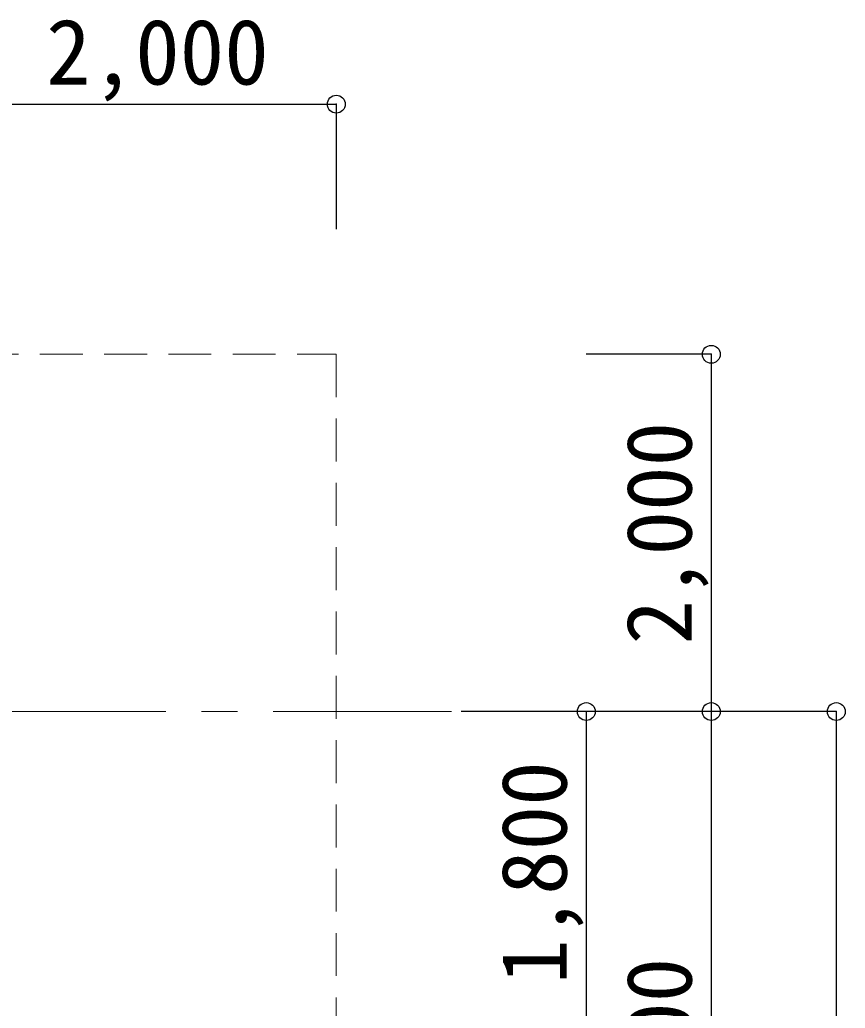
# Model space of a CAD drawing. Units: millimetres at full size, sheet at 1:200; details may follow other scales. Extents: x -41288 to 40712, y -30566 to 25834.
# Drawn here: x -6424 to -1802, y -1818 to 3715 of the extents above; entities that cross this region are included whole.
import ezdxf
from ezdxf.enums import TextEntityAlignment as Align

# ---------------------------------------------------------------- set-up
doc = ezdxf.new("R2010")
doc.units = ezdxf.units.MM
doc.header["$LTSCALE"] = 200
doc.header["$PDMODE"] = 32
doc.header["$PDSIZE"] = 100
doc.linetypes.add('CHAIN1', pattern=[8, 5, -1, 1, -1])
doc.linetypes.add('DASHED1', pattern=[1.8, 1.2, -0.6])
doc.layers.add('2-0_一 般', color=7, linetype='Continuous')
doc.layers.add('2-A_文字', color=7, linetype='Continuous', lineweight=18)
doc.styles.add('ＭＳ ゴシック', font='')
doc.styles.get('ＭＳ ゴシック').set_extended_font_data('MS Gothic')

msp = doc.modelspace()

# ---------------------------------------------------------------- linework, layer by layer
at = {"layer": '2-0_一 般'}
for p, q in [((-6651.7, 3242.3), (-4651.7, 3242.3)), ((-4651.7, 3242.3), (-4651.7, 2542.3)), ((-2551.7, 1842.3), (-3251.7, 1842.3)), ((-2551.7, 1842.3), (-2551.7, -157.7)), ((-3251.7, -157.7), (-3951.7, -157.7)), ((-3251.7, -157.7), (-3251.7, -1957.7)), ((-2551.7, -157.7), (-3251.7, -157.7)), ((-2551.7, -157.7), (-3251.7, -157.7)), ((-2551.7, -157.7), (-2551.7, -4157.7)), ((-1851.7, -157.7), (-2551.7, -157.7)), ((-1851.7, -157.7), (-1851.7, -8757.7))]:
    msp.add_line(p, q, dxfattribs=at)
for p in [(-4651.7, 3242.3), (-2551.7, 1842.3), (-3251.7, -157.7), (-2551.7, -157.7), (-1851.7, -157.7)]:
    msp.add_point(p, dxfattribs=at)
at = {"layer": '2-A_文字', "linetype": 'CHAIN1'}
msp.add_line((-35405.9, -157.7), (-3951.7, -157.7), dxfattribs=at)
at = {"layer": '2-A_文字', "linetype": 'DASHED1'}
msp.add_lwpolyline([(-36551.7, -8857.7), (-36551.7, 1842.3), (-4651.7, 1842.3), (-4651.7, -8857.7)], dxfattribs=at)

# ---------------------------------------------------------------- texts
at = {"layer": '2-0_一 般', "style": 'ＭＳ ゴシック'}
msp.add_text('2,000', height=366.6, dxfattribs=at).set_placement((-6276.7, 3242.3), align=Align.BOTTOM_LEFT)
for s, p in [('2,000', (-2551.7, 217.3)), ('1,800', (-3251.7, -1682.7)), ('4,000', (-2551.7, -2782.7))]:
    msp.add_text(s, height=366.6, rotation=90, dxfattribs=at).set_placement(p, align=Align.BOTTOM_LEFT)

doc.saveas('drawing.dxf')
